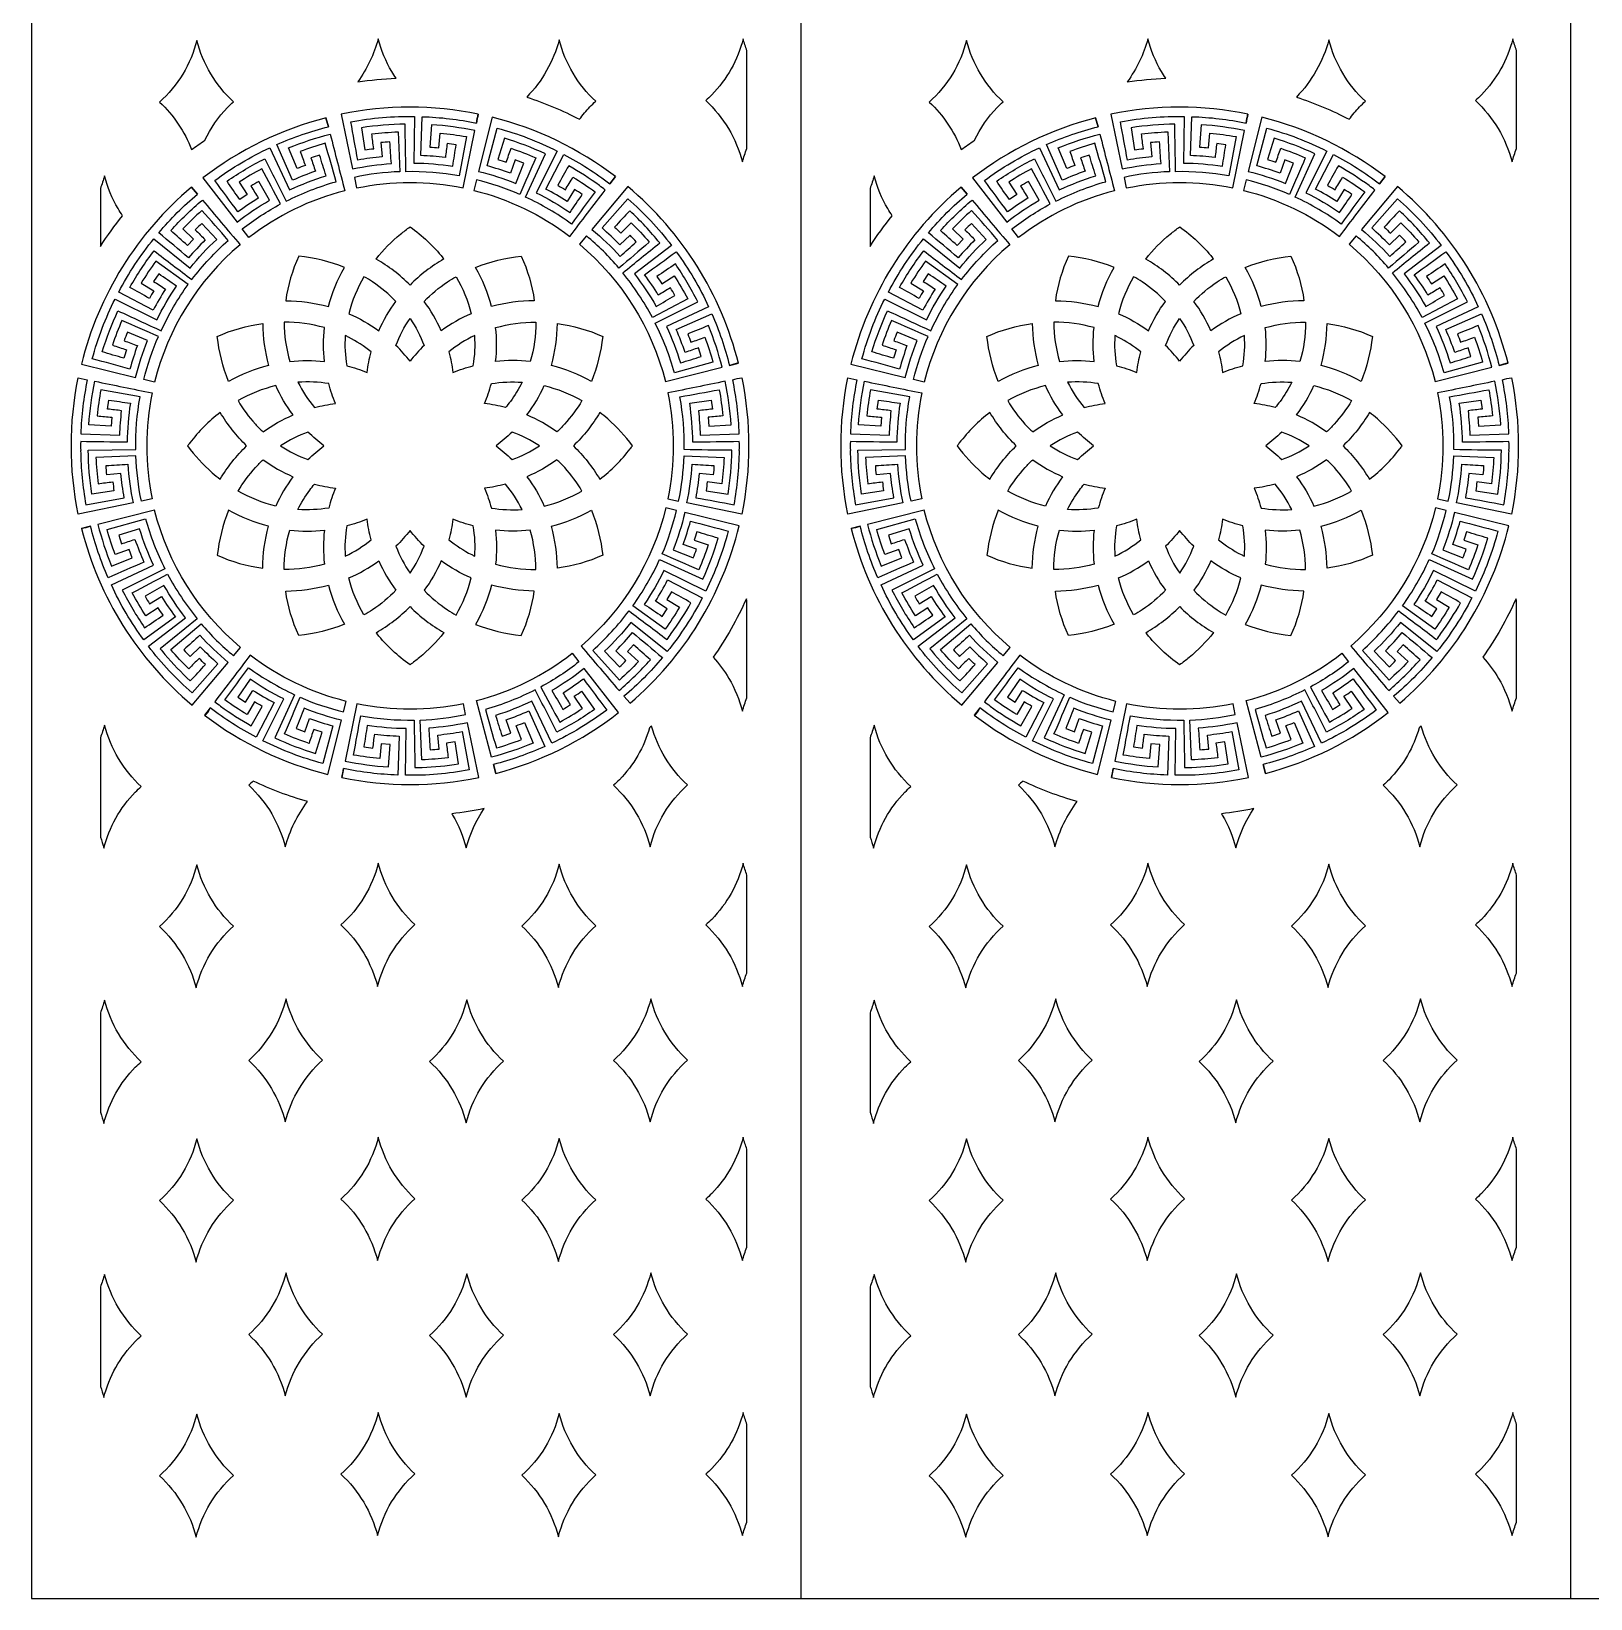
# Model space of a CAD drawing. Header units: millimetres. Extents: x -125 to 875, y -1000 to 1000.
# Drawn here: x -125 to 381, y -1000 to -491 of the extents above; entities that cross this region are included whole.
import ezdxf

# ---------------------------------------------------------------- set-up
doc = ezdxf.new("R2010")
doc.units = ezdxf.units.MM
doc.layers.add('Default', color=70, linetype='Continuous')

msp = doc.modelspace()

# ---------------------------------------------------------------- linework, layer by layer
at = {"layer": 'Default'}
for p, q in [((125, 1000), (125, -1000)), ((375, 1000), (375, -1000))]:
    msp.add_line(p, q, dxfattribs=at)
msp.add_lwpolyline([(625, 1000), (-125, 1000), (-125, -1000), (875, -1000), (875, 1000)], close=True, dxfattribs=at)
for points in [[(-7.9, -504.05, -0.068795), (-12.3, -493.4, -0.087992), (-19, -507.36, -0.026149), (-6.53, -506.23, -0.01553)], [(56.43, -515.51, -0.022749), (58.33, -513.7, -0.143923), (46.45, -493.75, -0.130196), (35.91, -512.3, -0.038932), (53.08, -519.55, -0.038434)], [(95.99, -511.64, -0.022749), (94.08, -513.45, -0.143923), (105.97, -533.4, -0.025469), (107.43, -529.06), (107.43, -497.28, -0.024189), (106.21, -493.4, -0.132751)], [(242.1, -504.05, -0.068795), (237.7, -493.4, -0.087992), (231, -507.36, -0.026149), (243.47, -506.23, -0.01553)], [(306.43, -515.51, -0.022749), (308.33, -513.7, -0.143923), (296.45, -493.75, -0.130196), (285.91, -512.3, -0.038932), (303.08, -519.55, -0.038434)], [(345.99, -511.64, -0.022749), (344.08, -513.45, -0.143923), (355.97, -533.4, -0.025469), (357.43, -529.06), (357.43, -497.28, -0.024189), (356.21, -493.4, -0.132751)], [(-61.25, -515.67, -0.022749), (-59.35, -513.86, -0.143923), (-71.24, -493.91, -0.149495), (-83.37, -513.96, -0.115223), (-72.93, -529.39, -0.010992), (-68.62, -526.36, -0.085414)], [(188.75, -515.67, -0.022749), (190.65, -513.86, -0.143923), (178.76, -493.91, -0.149495), (166.63, -513.96, -0.115223), (177.07, -529.39, -0.010992), (181.38, -526.36, -0.085414)], [(-29.29, -519.05), (-28.52, -521.95, -0.003305), (-29.26, -519.04, 0.102091), (-69.26, -538.57), (-58.16, -552.93, -0.036198), (-47.62, -545.85, -0.000776), (-51.13, -539.74, 0.015163), (-53.69, -541.25, -0.011746), (-51.29, -545.15, 0.017024), (-57.9, -549.62, 0.003261), (-65.4, -539.43, -0.051383), (-47.56, -528.8), (-41.11, -542.5, -0.036124), (-29.28, -537.88, -0.001753), (-31.38, -531.15, 0.009322), (-34.21, -532.07, -0.008204), (-32.72, -536.39, 0.017618), (-40.13, -539.33), (-45.26, -527.76, -0.043916), (-28.52, -521.96)], [(20.16, -517.85, 0.002483), (19.58, -520.78, -0.010213), (20.18, -517.85, 0.102239), (-24.33, -517.9), (-20.64, -535.67, -0.03619), (-8.06, -533.92, -0.002051), (-8.53, -526.89, 0.011958), (-11.5, -527.13), (-11.05, -531.68, 0.018493), (-18.95, -532.81, 0.001093), (-21.24, -520.36, -0.051861), (-0.54, -518.62), (-0.74, -533.76, -0.036169), (11.92, -534.77, -0.003758), (12.98, -527.81, 0.011645), (10.03, -527.4, -0.010409), (9.48, -531.94, 0.018672), (1.53, -531.33), (1.99, -518.69, -0.04389), (19.58, -520.8)], [(64.74, -538.13), (62.94, -540.53), (64.76, -538.15, 0.102231), (24.64, -518.87), (20.25, -536.48, -0.036065), (32.34, -540.36), (34.97, -533.83, 0.014071), (32.2, -532.75), (30.62, -537.05, 0.018387), (23.02, -534.64), (26.36, -522.43, -0.051758), (45.76, -529.84), (39.01, -543.4, -0.03604), (49.97, -549.8, -0.003427), (53.95, -543.99, 0.022046), (51.48, -542.34), (49.01, -546.19, 0.019775), (42.11, -542.19), (48.01, -531, -0.043836), (62.94, -540.54)], [(220.71, -519.05), (221.48, -521.95, -0.003305), (220.74, -519.04, 0.102091), (180.74, -538.57), (191.84, -552.93, -0.036198), (202.38, -545.85, -0.000776), (198.87, -539.74, 0.015163), (196.31, -541.25, -0.011746), (198.71, -545.15, 0.017024), (192.1, -549.62, 0.003261), (184.6, -539.43, -0.051383), (202.44, -528.8), (208.89, -542.5, -0.036124), (220.72, -537.88, -0.001753), (218.62, -531.15, 0.009322), (215.79, -532.07, -0.008204), (217.28, -536.39, 0.017618), (209.87, -539.33), (204.74, -527.76, -0.043916), (221.48, -521.96)], [(270.16, -517.85, 0.002483), (269.58, -520.78, -0.010213), (270.18, -517.85, 0.102239), (225.67, -517.9), (229.36, -535.67, -0.03619), (241.94, -533.92, -0.002051), (241.47, -526.89, 0.011958), (238.5, -527.13), (238.95, -531.68, 0.018493), (231.05, -532.81, 0.001093), (228.76, -520.36, -0.051861), (249.46, -518.62), (249.26, -533.76, -0.036169), (261.92, -534.77, -0.003758), (262.98, -527.81, 0.011645), (260.03, -527.4, -0.010409), (259.48, -531.94, 0.018672), (251.53, -531.33), (251.99, -518.69, -0.04389), (269.58, -520.8)], [(314.74, -538.13), (312.94, -540.53), (314.76, -538.15, 0.102231), (274.64, -518.87), (270.25, -536.48, -0.036065), (282.34, -540.36), (284.97, -533.83, 0.014071), (282.2, -532.75), (280.62, -537.05, 0.018387), (273.02, -534.64), (276.36, -522.43, -0.051758), (295.76, -529.84), (289.01, -543.4, -0.03604), (299.97, -549.8, -0.003427), (303.95, -543.99, 0.022046), (301.48, -542.34), (299.01, -546.19, 0.019775), (292.11, -542.19), (298.01, -531, -0.043836), (312.94, -540.54)], [(19.08, -523.22, 0.035163), (4.96, -521.32), (4.49, -528.56, -0.006684), (7.36, -528.8), (7.81, -524.02, -0.020364), (16.32, -525.18), (14, -537.94, 0.049962), (-3.33, -536.55, -0.001925), (-3.57, -521.1, 0.035145), (-17.77, -522.29), (-16.66, -529.47, -0.006451), (-13.8, -529.08, -0.001889), (-14.4, -524.31, -0.020351), (-5.84, -523.61), (-5.34, -536.56, 0.042761), (-20.07, -538.39), (-19.36, -541.85, -0.102263), (15.26, -541.83)], [(269.08, -523.22, 0.035163), (254.96, -521.32), (254.49, -528.56, -0.006684), (257.36, -528.8), (257.81, -524.02, -0.020364), (266.32, -525.18), (264, -537.94, 0.049962), (246.67, -536.55, -0.001925), (246.43, -521.1, 0.035145), (232.23, -522.29), (233.34, -529.47, -0.006451), (236.2, -529.08, -0.001889), (235.6, -524.31, -0.020351), (244.16, -523.61), (244.66, -536.56, 0.042761), (229.93, -538.39), (230.64, -541.85, -0.102263), (265.26, -541.83)], [(-49.2, -532.36, 0.000532), (-42.22, -546.13, -0.047242), (-26.03, -539.81, 0.002257), (-29.53, -527.33, 0.020087), (-37.69, -530, 0.008152), (-36, -534.5, 0.006288), (-38.69, -535.54), (-41.43, -528.82, -0.03517), (-27.91, -524.36, 0.000672), (-23.2, -542.74, 0.102537), (-54.3, -557.93), (-56.47, -555.13, -0.042422), (-44.02, -547.04, 0.004458), (-50.14, -535.61, 0.019255), (-57.53, -539.98), (-54.91, -544.01), (-57.3, -545.61, -0.005045), (-61.44, -539.64, -0.035038)], [(59.54, -541.09, 0.029395), (49.55, -534.66, 0.003693), (45.97, -540.98, -0.012668), (48.46, -542.44, -0.005351), (50.94, -538.33, -0.019949), (58.1, -543.07, -0.001601), (50.47, -553.55, 0.049386), (35.47, -544.79), (41.96, -530.76, 0.035128), (28.65, -525.67), (26.53, -532.62, -0.006371), (29.27, -533.51, -0.004443), (30.81, -528.95, -0.019969), (38.82, -532.03, -0.001974), (33.65, -543.92, 0.042683), (19.58, -539.17), (18.72, -542.62, -0.102545), (49.91, -557.62, -0.002788), (61.44, -542.51, 0.005787)], [(200.8, -532.36, 0.000532), (207.78, -546.13, -0.047242), (223.97, -539.81, 0.002257), (220.47, -527.33, 0.020087), (212.31, -530, 0.008152), (214, -534.5, 0.006288), (211.31, -535.54), (208.57, -528.82, -0.03517), (222.09, -524.36, 0.000672), (226.8, -542.74, 0.102537), (195.7, -557.93), (193.53, -555.13, -0.042422), (205.98, -547.04, 0.004458), (199.86, -535.61, 0.019255), (192.47, -539.98), (195.09, -544.01), (192.7, -545.61, -0.005045), (188.56, -539.64, -0.035038)], [(309.54, -541.09, 0.029395), (299.55, -534.66, 0.003693), (295.97, -540.98, -0.012668), (298.46, -542.44, -0.005351), (300.94, -538.33, -0.019949), (308.1, -543.07, -0.001601), (300.47, -553.55, 0.049386), (285.47, -544.79), (291.96, -530.76, 0.035128), (278.65, -525.67), (276.53, -532.62, -0.006371), (279.27, -533.51, -0.004443), (280.81, -528.95, -0.019969), (288.82, -532.03, -0.001974), (283.65, -543.92, 0.042683), (269.58, -539.17), (268.72, -542.62, -0.102545), (299.91, -557.62, -0.002788), (311.44, -542.51, 0.005787)], [(-96.81, -548.56, -0.068795), (-101.21, -537.92, -0.024064), (-102.57, -542.01), (-102.57, -560.81, -0.025664), (-95.37, -550.85, -0.016287)], [(153.19, -548.56, -0.068795), (148.79, -537.92, -0.024064), (147.43, -542.01), (147.43, -560.81, -0.025664), (154.63, -550.85, -0.016287)], [(-72.99, -541.58), (-71.05, -543.87), (-73.01, -541.59, 0.157775), (-108.76, -599.04), (-91.14, -603.42, -0.036055), (-87.26, -591.33), (-93.8, -588.71, 0.00604), (-94.87, -591.48, -0.003062), (-90.57, -593.05, 0.018513), (-92.98, -600.66, 0.000501), (-105.19, -597.32, -0.051401), (-97.79, -577.92), (-84.23, -584.67, -0.036456), (-77.83, -573.7, -0.005333), (-83.64, -569.73), (-85.29, -572.2, -0.003068), (-81.43, -574.67, 0.016967), (-85.43, -581.57), (-96.63, -575.67, -0.051318), (-85.2, -558.33), (-73.42, -567.85, -0.035991), (-64.8, -558.53), (-69.62, -553.39, 0.023026), (-71.76, -555.45, -0.009251), (-68.53, -558.69, 0.017643), (-73.93, -564.57, 0.001344), (-83.59, -556.39, -0.043323), (-71.05, -543.88)], [(104.68, -598.73, 0.013634), (101.77, -599.49, -0.005783), (104.69, -598.76, 0.157118), (68.77, -541.39), (57.09, -555.29, -0.035818), (66.25, -564.08, -0.001942), (71.48, -559.36, 0.02544), (69.46, -557.18), (66.16, -560.35, 0.020005), (60.39, -554.84), (68.75, -545.34, -0.051853), (82.93, -560.52), (70.91, -569.73, -0.035833), (77.94, -580.3, -0.002608), (84.07, -576.82, 0.019991), (82.57, -574.25, -0.003566), (78.66, -576.63, 0.019381), (74.22, -570.01, 0.001609), (84.44, -562.54, -0.051939), (95, -580.43), (81.27, -586.82, -0.035928), (85.85, -598.66, -0.002101), (92.59, -596.59), (91.68, -593.76, -0.001979), (87.35, -595.24, 0.019689), (84.44, -587.81), (96.03, -582.73, -0.043825), (101.77, -599.49)], [(177.01, -541.58), (178.95, -543.87), (176.99, -541.59, 0.157775), (141.24, -599.04), (158.86, -603.42, -0.036055), (162.74, -591.33), (156.2, -588.71, 0.00604), (155.13, -591.48, -0.003062), (159.43, -593.05, 0.018513), (157.02, -600.66, 0.000501), (144.81, -597.32, -0.051401), (152.21, -577.92), (165.77, -584.67, -0.036456), (172.17, -573.7, -0.005333), (166.36, -569.73), (164.71, -572.2, -0.003068), (168.57, -574.67, 0.016967), (164.57, -581.57), (153.37, -575.67, -0.051318), (164.8, -558.33), (176.58, -567.85, -0.035991), (185.2, -558.53), (180.38, -553.39, 0.023026), (178.24, -555.45, -0.009251), (181.47, -558.69, 0.017643), (176.07, -564.57, 0.001344), (166.41, -556.39, -0.043323), (178.95, -543.88)], [(354.68, -598.73, 0.013634), (351.77, -599.49, -0.005783), (354.69, -598.76, 0.157118), (318.77, -541.39), (307.09, -555.29, -0.035818), (316.25, -564.08, -0.001942), (321.48, -559.36, 0.02544), (319.46, -557.18), (316.16, -560.35, 0.020005), (310.39, -554.84), (318.75, -545.34, -0.051853), (332.93, -560.52), (320.91, -569.73, -0.035833), (327.94, -580.3, -0.002608), (334.07, -576.82, 0.019991), (332.57, -574.25, -0.003566), (328.66, -576.63, 0.019381), (324.22, -570.01, 0.001609), (334.44, -562.54, -0.051939), (345, -580.43), (331.27, -586.82, -0.035928), (335.85, -598.66, -0.002101), (342.59, -596.59), (341.68, -593.76, -0.001979), (337.35, -595.24, 0.019689), (334.44, -587.81), (346.03, -582.73, -0.043825), (351.77, -599.49)], [(-84.98, -604.95), (-88.44, -604.09, -0.042239), (-83.7, -590.03, 0.000765), (-95.59, -584.86, 0.018721), (-98.67, -592.87, 0.000845), (-94.12, -594.4, 0.006956), (-95, -597.15, -0.003008), (-101.95, -595.03, -0.035121), (-96.87, -581.72, 0.001228), (-82.84, -588.21, -0.049299), (-74.07, -573.2), (-84.56, -565.58, 0.019243), (-89.3, -572.74), (-85.19, -575.22, 0.00959), (-86.64, -577.71, -0.002117), (-92.97, -574.13, -0.03512), (-85.13, -562.24, 0.002143), (-72.85, -571.6, -0.047305), (-61.03, -558.86, 0.002538), (-69.62, -549.15, 0.019515), (-75.79, -555.11), (-72.32, -558.42), (-74.28, -560.53, -0.004304), (-79.68, -555.68, -0.03518), (-69.45, -545.77, 0.000438), (-57.19, -560.27, 0.158062)], [(79.11, -559.67, 0.035144), (69.39, -549.26, 0.006765), (64.43, -554.57, -0.017054), (66.5, -556.57), (69.88, -553.16, -0.020454), (75.73, -559.44, -0.001595), (65.86, -567.85, 0.042384), (55.31, -557.41), (53.03, -560.11, -0.157985), (80.96, -604.73), (99.37, -600.09, 0.035108), (94.96, -586.55, 0.001303), (88.22, -589.27, -0.004637), (89.25, -591.96, -0.002182), (93.76, -590.29, -0.020459), (96.4, -598.46), (83.91, -601.91, 0.049686), (77.63, -585.7), (91.45, -578.78, 0.03538), (84.21, -566.51, 0.002624), (78.22, -570.62, -0.006949), (79.81, -573.02, 0.003283), (83.85, -570.42, -0.019224), (88.2, -577.82), (76.74, -583.89, 0.04638), (67.13, -569.41, -0.001258)], [(165.02, -604.95), (161.56, -604.09, -0.042239), (166.3, -590.03, 0.000765), (154.41, -584.86, 0.018721), (151.33, -592.87, 0.000845), (155.88, -594.4, 0.006956), (155, -597.15, -0.003008), (148.05, -595.03, -0.035121), (153.13, -581.72, 0.001228), (167.16, -588.21, -0.049299), (175.93, -573.2), (165.44, -565.58, 0.019243), (160.7, -572.74), (164.81, -575.22, 0.00959), (163.36, -577.71, -0.002117), (157.03, -574.13, -0.03512), (164.87, -562.24, 0.002143), (177.15, -571.6, -0.047305), (188.97, -558.86, 0.002538), (180.38, -549.15, 0.019515), (174.21, -555.11), (177.68, -558.42), (175.72, -560.53, -0.004304), (170.32, -555.68, -0.03518), (180.55, -545.77, 0.000438), (192.81, -560.27, 0.158062)], [(329.11, -559.67, 0.035144), (319.39, -549.26, 0.006765), (314.43, -554.57, -0.017054), (316.5, -556.57), (319.88, -553.16, -0.020454), (325.73, -559.44, -0.001595), (315.86, -567.85, 0.042384), (305.31, -557.41), (303.03, -560.11, -0.157985), (330.96, -604.73), (349.37, -600.09, 0.035108), (344.96, -586.55, 0.001303), (338.22, -589.27, -0.004637), (339.25, -591.96, -0.002182), (343.76, -590.29, -0.020459), (346.4, -598.46), (333.91, -601.91, 0.049686), (327.63, -585.7), (341.45, -578.78, 0.03538), (334.21, -566.51, 0.002624), (328.22, -570.62, -0.006949), (329.81, -573.02, 0.003283), (333.85, -570.42, -0.019224), (338.2, -577.82), (326.74, -583.89, 0.04638), (317.13, -569.41, -0.001258)], [(-2, -573.38, 0.064755), (-13.02, -564.92, -0.052967), (-5.07, -556.84), (-5.07, -556.84, -0.017906), (-1.99, -554.49, -0.069096), (8.68, -564.5), (8.68, -564.5, -0.002502), (9.02, -564.91, 0.066253)], [(248, -573.38, 0.064755), (236.98, -564.92, -0.052967), (244.93, -556.84), (244.93, -556.84, -0.017906), (248.01, -554.49, -0.069096), (258.68, -564.5), (258.68, -564.5, -0.002502), (259.02, -564.91, 0.066253)], [(-28.51, -580.37, -0.065964), (-23.27, -567.63, 0.069726), (-38.14, -564.02, 0.071684), (-42.38, -578.45, -0.06573)], [(24.51, -580.37, 0.065367), (19.27, -567.63, -0.069615), (34.14, -564.02, -0.071702), (38.38, -578.45, 0.064793)], [(221.49, -580.37, -0.065964), (226.73, -567.63, 0.069726), (211.86, -564.02, 0.071684), (207.62, -578.45, -0.06573)], [(274.51, -580.37, 0.065367), (269.27, -567.63, -0.069615), (284.14, -564.02, -0.071702), (288.38, -578.45, 0.064793)], [(-12.17, -588.21, -0.057364), (-6.57, -578.67, 0.053248), (-14.14, -572.38), (-14.14, -572.38, 0.017624), (-16.96, -570.66, 0.072773), (-21.88, -582.68, -0.056891)], [(8.17, -588.21, 0.057376), (2.57, -578.67, -0.053148), (10.17, -572.37), (10.17, -572.37, -0.017422), (12.96, -570.66, -0.072779), (17.88, -582.68, 0.056164)], [(237.83, -588.21, -0.057364), (243.43, -578.67, 0.053248), (235.86, -572.38), (235.86, -572.38, 0.017624), (233.04, -570.66, 0.072773), (228.12, -582.68, -0.056891)], [(258.17, -588.21, 0.057376), (252.57, -578.67, -0.053148), (260.17, -572.37), (260.17, -572.37, -0.017422), (262.96, -570.66, -0.072779), (267.88, -582.68, 0.056164)], [(-2, -598.11, 0.033355), (-6.56, -592.97, -0.061087), (-2, -584.25, -0.060819), (2.56, -592.97, 0.033246)], [(248, -598.11, 0.033355), (243.44, -592.97, -0.061087), (248, -584.25, -0.060819), (252.56, -592.97, 0.033246)], [(-60.92, -604.65, -0.071287), (-64.59, -590.05, -0.070635), (-49.86, -585.86, 0.066795), (-47.93, -599.47, 0.064365)], [(-29.79, -598.21, -0.057925), (-29.8, -587.21, 0.069454), (-42.89, -585.38, 0.072648), (-41.03, -598.21, -0.056237)], [(-15.96, -601.78, -0.03413), (-14.6, -595.1, 0.052649), (-22.03, -590.27), (-22.03, -590.27, 0.006507), (-23.02, -589.78, 0.06071), (-22.54, -599.57, -0.032578)], [(11.96, -601.78, -0.033654), (18.55, -599.56, 0.060253), (19.02, -589.78, 0.058569), (10.6, -595.1, -0.033133)], [(25.8, -598.21, 0.058301), (25.8, -587.21, -0.069457), (38.89, -585.38, -0.072926), (37.04, -598.21, 0.056759)], [(56.92, -604.65, 0.064207), (43.93, -599.47, 0.066846), (45.86, -585.86, -0.070735), (60.59, -590.05, -0.071233)], [(189.08, -604.65, -0.071287), (185.41, -590.05, -0.070635), (200.14, -585.86, 0.066795), (202.07, -599.47, 0.064365)], [(220.21, -598.21, -0.057925), (220.2, -587.21, 0.069454), (207.11, -585.38, 0.072648), (208.97, -598.21, -0.056237)], [(234.04, -601.78, -0.03413), (235.4, -595.1, 0.052649), (227.97, -590.27), (227.97, -590.27, 0.006507), (226.98, -589.78, 0.06071), (227.46, -599.57, -0.032578)], [(261.96, -601.78, -0.033654), (268.55, -599.56, 0.060253), (269.02, -589.78, 0.058569), (260.6, -595.1, -0.033133)], [(275.8, -598.21, 0.058301), (275.8, -587.21, -0.069457), (288.89, -585.38, -0.072926), (287.04, -598.21, 0.056759)], [(306.92, -604.65, 0.064207), (293.93, -599.47, 0.066846), (295.86, -585.86, -0.070735), (310.59, -590.05, -0.071233)], [(-91.97, -644.09), (-109.76, -647.75, -0.101132), (-109.77, -603.5), (-106.82, -604.11, 0.043842), (-108.93, -621.7), (-96.28, -622.15, -0.016296), (-95.67, -614.2, 0.002818), (-100.21, -613.65), (-99.81, -610.71, 0.00192), (-92.84, -611.76, 0.036544), (-93.85, -624.42, -0.002036), (-108.97, -624.23, 0.019935), (-108.96, -627.09), (-108.99, -627.09, 0.044059), (-107.27, -644.72), (-94.82, -642.45, -0.017517), (-95.94, -634.55), (-100.49, -634.99, -0.020217), (-100.73, -632.03, 0.001767), (-93.69, -631.56, 0.03645), (-91.96, -644.14)], [(-106.48, -627.05), (-91.06, -626.83, -0.049316), (-89.68, -609.68), (-102.43, -607.37, 0.0216), (-103.6, -615.87, 0.002653), (-98.81, -616.32), (-99.05, -619.2), (-106.3, -618.72, -0.03503), (-104.4, -604.61, 0.001009), (-85.76, -608.42, 0.101493), (-85.73, -642.81), (-89.25, -643.53, -0.042504), (-91.05, -628.85), (-104.01, -629.33, 0.020063), (-103.32, -637.88, -0.001641), (-98.55, -637.3, 0.00614), (-98.16, -640.16), (-105.34, -641.25, -0.035251), (-106.52, -627.05)], [(-26.2, -611.83, -0.033447), (-28.42, -605.4, 0.058247), (-38.39, -604.93, 0.059387), (-33.02, -613.16, -0.031976)], [(22.2, -611.83, 0.033446), (24.42, -605.4, -0.058291), (34.4, -604.93, -0.044625), (30.6, -611.16), (30.6, -611.16, -0.015431), (29.02, -613.16, 0.032044)], [(102.48, -627.05, -0.000747), (87.06, -626.83, 0.049673), (85.68, -609.68, -0.00097), (98.44, -607.37, -0.021852), (99.6, -615.87, -0.001945), (94.81, -616.32), (95.05, -619.2), (102.3, -618.72, 0.035224), (100.4, -604.61, -0.00121), (81.76, -608.42, -0.101493), (81.73, -642.81), (85.25, -643.53, 0.042778), (87.05, -628.85), (100.01, -629.33, -0.01792), (99.32, -637.88), (94.55, -637.3, -0.005773), (94.17, -640.16), (101.35, -641.25, 0.035156), (102.52, -627.05)], [(87.96, -644.14, 0.035617), (89.7, -631.56, 0.001786), (96.73, -632.03, -0.019449), (96.49, -634.99), (91.94, -634.55, -0.017133), (90.82, -642.45, -0.003445), (103.27, -644.72, 0.044136), (104.99, -627.09), (104.97, -627.09, 0.018132), (104.97, -624.23, -0.001793), (89.85, -624.42, 0.035646), (88.84, -611.76), (95.81, -610.71), (96.22, -613.65, 0.002945), (91.67, -614.2, -0.017171), (92.28, -622.15), (104.93, -621.7, 0.044097), (102.82, -604.11, -0.044343), (105.77, -603.5, -0.101129), (105.76, -647.75), (87.97, -644.09)], [(158.03, -644.09), (140.24, -647.75, -0.101132), (140.23, -603.5), (143.18, -604.11, 0.043842), (141.07, -621.7), (153.72, -622.15, -0.016296), (154.33, -614.2, 0.002818), (149.79, -613.65), (150.19, -610.71, 0.00192), (157.16, -611.76, 0.036544), (156.15, -624.42, -0.002036), (141.03, -624.23, 0.019935), (141.04, -627.09), (141.01, -627.09, 0.044059), (142.73, -644.72), (155.18, -642.45, -0.017517), (154.06, -634.55), (149.51, -634.99, -0.020217), (149.27, -632.03, 0.001767), (156.31, -631.56, 0.03645), (158.04, -644.14)], [(143.52, -627.05), (158.94, -626.83, -0.049316), (160.32, -609.68), (147.57, -607.37, 0.0216), (146.4, -615.87, 0.002653), (151.19, -616.32), (150.95, -619.2), (143.7, -618.72, -0.03503), (145.6, -604.61, 0.001009), (164.24, -608.42, 0.101493), (164.27, -642.81), (160.75, -643.53, -0.042504), (158.95, -628.85), (145.99, -629.33, 0.020063), (146.68, -637.88, -0.001641), (151.45, -637.3, 0.00614), (151.84, -640.16), (144.66, -641.25, -0.035251), (143.48, -627.05)], [(223.8, -611.83, -0.033447), (221.58, -605.4, 0.058247), (211.61, -604.93, 0.059387), (216.98, -613.16, -0.031976)], [(272.2, -611.83, 0.033446), (274.42, -605.4, -0.058291), (284.4, -604.93, -0.044625), (280.6, -611.16), (280.6, -611.16, -0.015431), (279.02, -613.16, 0.032044)], [(352.48, -627.05, -0.000747), (337.06, -626.83, 0.049673), (335.68, -609.68, -0.00097), (348.44, -607.37, -0.021852), (349.6, -615.87, -0.001945), (344.81, -616.32), (345.05, -619.2), (352.3, -618.72, 0.035224), (350.4, -604.61, -0.00121), (331.76, -608.42, -0.101493), (331.73, -642.81), (335.25, -643.53, 0.042778), (337.05, -628.85), (350.01, -629.33, -0.01792), (349.32, -637.88), (344.55, -637.3, -0.005773), (344.17, -640.16), (351.35, -641.25, 0.035156), (352.52, -627.05)], [(337.96, -644.14, 0.035617), (339.7, -631.56, 0.001786), (346.73, -632.03, -0.019449), (346.49, -634.99), (341.94, -634.55, -0.017133), (340.82, -642.45, -0.003445), (353.27, -644.72, 0.044136), (354.99, -627.09), (354.97, -627.09, 0.018132), (354.97, -624.23, -0.001793), (339.85, -624.42, 0.035646), (338.84, -611.76), (345.81, -610.71), (346.22, -613.65, 0.002945), (341.67, -614.2, -0.017171), (342.28, -622.15), (354.93, -621.7, 0.044097), (352.82, -604.11, -0.044343), (355.77, -603.5, -0.101129), (355.76, -647.75), (337.97, -644.09)], [(-40, -615.56, -0.056902), (-45.58, -606.04, 0.070898), (-57.84, -610.89, 0.053023), (-52.24, -618.52), (-52.24, -618.52, 0.019966), (-49.71, -621.08, -0.056104)], [(36, -615.56, 0.057235), (41.58, -606.04, -0.070759), (53.84, -610.89, -0.052706), (48.18, -618.57), (48.18, -618.57, -0.019299), (45.7, -621.08, 0.055754)], [(210, -615.56, -0.056902), (204.42, -606.04, 0.070898), (192.16, -610.89, 0.053023), (197.76, -618.52), (197.76, -618.52, 0.019966), (200.29, -621.08, -0.056104)], [(286, -615.56, 0.057235), (291.58, -606.04, -0.070759), (303.84, -610.89, -0.052706), (298.18, -618.57), (298.18, -618.57, -0.019299), (295.7, -621.08, 0.055754)], [(-55.07, -625.59, -0.065199), (-63.65, -614.74, 0.065237), (-73.57, -624.67), (-73.57, -624.67, 0.005338), (-74.26, -625.59, 0.055677), (-66.27, -634.31), (-66.27, -634.31, 0.015732), (-63.66, -636.45, -0.065921)], [(51.07, -625.6, -0.064961), (59.65, -636.45, 0.065319), (69.55, -626.53), (69.55, -626.53, 0.005487), (70.26, -625.59, 0.055609), (62.26, -616.87), (62.26, -616.87, 0.015573), (59.66, -614.74, -0.06614)], [(194.93, -625.59, -0.065199), (186.35, -614.74, 0.065237), (176.43, -624.67), (176.43, -624.67, 0.005338), (175.74, -625.59, 0.055677), (183.73, -634.31), (183.73, -634.31, 0.015732), (186.34, -636.45, -0.065921)], [(301.07, -625.6, -0.064961), (309.65, -636.45, 0.065319), (319.55, -626.53), (319.55, -626.53, 0.005487), (320.26, -625.59, 0.055609), (312.26, -616.87), (312.26, -616.87, 0.015573), (309.66, -614.74, -0.06614)], [(-29.96, -625.59, -0.033946), (-35.16, -621.1, 0.059149), (-44.02, -625.59, 0.059076), (-35.16, -630.08, -0.032998)], [(25.96, -625.59, -0.033104), (31.16, -630.08, 0.059534), (40.02, -625.6, 0.05833), (31.16, -621.11, -0.033834)], [(220.04, -625.59, -0.033946), (214.84, -621.1, 0.059149), (205.98, -625.59, 0.059076), (214.84, -630.08, -0.032998)], [(275.96, -625.59, -0.033104), (281.16, -630.08, 0.059534), (290.02, -625.6, 0.05833), (281.16, -621.11, -0.033834)], [(-40.01, -635.63, 0.057442), (-45.58, -645.16, -0.07087), (-57.84, -640.3, -0.052613), (-52.17, -632.61), (-52.17, -632.61, -0.019113), (-49.7, -630.1, 0.05606)], [(36, -635.63, -0.056942), (41.58, -645.16, 0.070548), (53.84, -640.3, 0.053029), (48.25, -632.67), (48.25, -632.67, 0.020013), (45.71, -630.1, -0.056427)], [(209.99, -635.63, 0.057442), (204.42, -645.16, -0.07087), (192.16, -640.3, -0.052613), (197.83, -632.61), (197.83, -632.61, -0.019113), (200.3, -630.1, 0.05606)], [(286, -635.63, -0.056942), (291.58, -645.16, 0.070548), (303.84, -640.3, 0.053029), (298.25, -632.67), (298.25, -632.67, 0.020013), (295.71, -630.1, -0.056427)], [(-26.2, -639.35, 0.033147), (-28.42, -645.79, -0.058261), (-38.39, -646.27, -0.04448), (-34.58, -640), (-34.58, -640, -0.01508), (-33.02, -638.03, 0.032621)], [(22.2, -639.36, -0.03314), (24.42, -645.79, 0.058266), (34.39, -646.27, 0.05912), (29.02, -638.03, -0.032915)], [(223.8, -639.35, 0.033147), (221.58, -645.79, -0.058261), (211.61, -646.27, -0.04448), (215.42, -640), (215.42, -640, -0.01508), (216.98, -638.03, 0.032621)], [(272.2, -639.36, -0.03314), (274.42, -645.79, 0.058266), (284.39, -646.27, 0.05912), (279.02, -638.03, -0.032915)], [(82.88, -686.58, 0.029468), (89.25, -676.55, 0.004588), (82.91, -673.02), (81.46, -675.51), (85.59, -677.97, -0.020644), (80.89, -685.16), (70.36, -677.59, 0.049724), (79.04, -662.54), (93.11, -668.94, 0.03499), (98.12, -655.61, 0.005044), (91.16, -653.53, -0.016325), (90.29, -656.28), (94.85, -657.79, -0.023228), (91.81, -665.82, -0.003195), (79.9, -660.71, 0.042952), (84.56, -646.62), (81.09, -645.78, -0.157286), (53.55, -690.62, -0.000538), (65.89, -705.05, 0.035212), (76.07, -695.08, 0.002981), (70.64, -690.26), (68.69, -692.38), (72.18, -695.67, -0.019819), (66.04, -701.67), (57.39, -692.01, 0.04752), (69.14, -679.2, -0.001537), (81.48, -688.49, 0.00584)], [(332.88, -686.58, 0.029468), (339.25, -676.55, 0.004588), (332.91, -673.02), (331.46, -675.51), (335.59, -677.97, -0.020644), (330.89, -685.16), (320.36, -677.59, 0.049724), (329.04, -662.54), (343.11, -668.94, 0.03499), (348.12, -655.61, 0.005044), (341.16, -653.53, -0.016325), (340.29, -656.28), (344.85, -657.79, -0.023228), (341.81, -665.82, -0.003195), (329.9, -660.71, 0.042952), (334.56, -646.62), (331.09, -645.78, -0.157286), (303.55, -690.62, -0.000538), (315.89, -705.05, 0.035212), (326.07, -695.08, 0.002981), (320.64, -690.26), (318.69, -692.38), (322.18, -695.67, -0.019819), (316.04, -701.67), (307.39, -692.01, 0.04752), (319.14, -679.2, -0.001537), (331.48, -688.49, 0.00584)], [(-81.6, -693.34, 0.029896), (-73.39, -701.93, 0.007958), (-68.43, -696.62, -0.019238), (-70.5, -694.62, -0.003747), (-73.88, -698.03, -0.020844), (-79.73, -691.75), (-69.86, -683.35, 0.042873), (-59.31, -693.78), (-57.04, -691.08, -0.157985), (-84.96, -646.46), (-103.37, -651.1, 0.035065), (-98.96, -664.64), (-92.22, -661.92), (-93.25, -659.24), (-97.76, -660.9, -0.020151), (-100.4, -652.73), (-87.91, -649.29, 0.04965), (-81.63, -665.49, -0.001889), (-95.45, -672.42, 0.03515), (-88.21, -684.69, 0.005085), (-82.22, -680.58, -0.020715), (-83.82, -678.17), (-87.85, -680.78, -0.018754), (-92.2, -673.37, -0.003368), (-80.75, -667.3, 0.046348), (-71.13, -681.78), (-83.11, -691.52, 0.005752)], [(-60.92, -646.54, 0.071286), (-64.59, -661.15, 0.070621), (-49.86, -665.33, -0.066831), (-47.93, -651.72, -0.064367)], [(-15.96, -649.42, -0.033982), (-22.54, -651.62, 0.060637), (-23.02, -661.41, 0.058573), (-14.6, -656.09, -0.033193)], [(11.96, -649.41, -0.034137), (10.6, -656.09, 0.052646), (18.03, -660.92), (18.03, -660.92, 0.006498), (19.02, -661.41, 0.060186), (18.55, -651.62, -0.033181)], [(56.92, -646.54, -0.071723), (60.59, -661.15, -0.070612), (45.86, -665.33, 0.066834), (43.93, -651.72, 0.064374)], [(69.47, -709.2, 0.157796), (104.9, -651.56), (87.26, -647.28, -0.036449), (83.44, -659.39, -0.00524), (90, -661.98, 0.020249), (91.06, -659.2), (86.75, -657.65, 0.018102), (89.12, -650.03, 0.00115), (101.35, -653.3, -0.051203), (94.05, -672.74), (80.45, -666.07, -0.035577), (74.11, -677.07, -0.007287), (79.95, -681.01), (81.58, -678.53), (77.71, -676.08, 0.018309), (81.67, -669.16), (92.91, -674.99, -0.051274), (81.57, -692.4), (69.74, -682.94, -0.036468), (61.17, -692.31), (66.02, -697.42, 0.028068), (68.15, -695.35), (64.9, -692.13, 0.017833), (70.26, -686.22, -0.002609), (79.97, -694.35, -0.04362), (67.5, -706.94)], [(168.4, -693.34, 0.029896), (176.61, -701.93, 0.007958), (181.57, -696.62, -0.019238), (179.5, -694.62, -0.003747), (176.12, -698.03, -0.020844), (170.27, -691.75), (180.14, -683.35, 0.042873), (190.69, -693.78), (192.96, -691.08, -0.157985), (165.04, -646.46), (146.63, -651.1, 0.035065), (151.04, -664.64), (157.78, -661.92), (156.75, -659.24), (152.24, -660.9, -0.020151), (149.6, -652.73), (162.09, -649.29, 0.04965), (168.37, -665.49, -0.001889), (154.55, -672.42, 0.03515), (161.79, -684.69, 0.005085), (167.78, -680.58, -0.020715), (166.18, -678.17), (162.15, -680.78, -0.018754), (157.8, -673.37, -0.003368), (169.25, -667.3, 0.046348), (178.87, -681.78), (166.89, -691.52, 0.005752)], [(189.08, -646.54, 0.071286), (185.41, -661.15, 0.070621), (200.14, -665.33, -0.066831), (202.07, -651.72, -0.064367)], [(234.04, -649.42, -0.033982), (227.46, -651.62, 0.060637), (226.98, -661.41, 0.058573), (235.4, -656.09, -0.033193)], [(261.96, -649.41, -0.034137), (260.6, -656.09, 0.052646), (268.03, -660.92), (268.03, -660.92, 0.006498), (269.02, -661.41, 0.060186), (268.55, -651.62, -0.033181)], [(306.92, -646.54, -0.071723), (310.59, -661.15, -0.070612), (295.86, -665.33, 0.066834), (293.93, -651.72, 0.064374)], [(319.47, -709.2, 0.157796), (354.9, -651.56), (337.26, -647.28, -0.036449), (333.44, -659.39, -0.00524), (340, -661.98, 0.020249), (341.06, -659.2), (336.75, -657.65, 0.018102), (339.12, -650.03, 0.00115), (351.35, -653.3, -0.051203), (344.05, -672.74), (330.45, -666.07, -0.035577), (324.11, -677.07, -0.007287), (329.95, -681.01), (331.58, -678.53), (327.71, -676.08, 0.018309), (331.67, -669.16), (342.91, -674.99, -0.051274), (331.57, -692.4), (319.74, -682.94, -0.036468), (311.17, -692.31), (316.02, -697.42, 0.028068), (318.15, -695.35), (314.9, -692.13, 0.017833), (320.26, -686.22, -0.002609), (329.97, -694.35, -0.04362), (317.5, -706.94)], [(-108.68, -652.46, -0.011023), (-105.77, -651.71), (-108.69, -652.44, 0.157118), (-72.77, -709.8), (-61.09, -695.91, -0.03608), (-70.25, -687.11, -0.002056), (-75.48, -691.83, 0.024997), (-73.46, -694.01), (-70.16, -690.85, 0.02015), (-64.39, -696.35), (-72.75, -705.85, -0.05149), (-86.93, -690.68), (-74.91, -681.46, -0.036037), (-81.94, -670.9, -0.007566), (-88.07, -674.37, 0.010438), (-86.57, -676.94), (-82.67, -674.56, 0.017439), (-78.22, -681.18), (-88.44, -688.65, -0.052238), (-99, -670.77), (-85.27, -664.37, -0.036179), (-89.85, -652.53), (-96.59, -654.6), (-95.68, -657.43, -0.005387), (-91.35, -655.96, 0.018551), (-88.44, -663.38, 0.003772), (-100.03, -668.46, -0.043788), (-105.77, -651.7)], [(-29.8, -652.98, 0.058315), (-29.8, -663.98, -0.069438), (-42.89, -665.81, -0.07314), (-41.04, -652.98, 0.056237)], [(-2, -653.09, -0.033346), (-6.56, -658.23, 0.060292), (-1.99, -666.94, 0.060647), (2.56, -658.23, -0.033146)], [(25.79, -652.98, -0.057923), (25.8, -663.98, 0.069462), (38.89, -665.81, 0.072747), (37.03, -652.98, -0.05624)], [(141.32, -652.46, -0.011023), (144.23, -651.71), (141.31, -652.44, 0.157118), (177.23, -709.8), (188.91, -695.91, -0.03608), (179.75, -687.11, -0.002056), (174.52, -691.83, 0.024997), (176.54, -694.01), (179.84, -690.85, 0.02015), (185.61, -696.35), (177.25, -705.85, -0.05149), (163.07, -690.68), (175.09, -681.46, -0.036037), (168.06, -670.9, -0.007566), (161.93, -674.37, 0.010438), (163.43, -676.94), (167.33, -674.56, 0.017439), (171.78, -681.18), (161.56, -688.65, -0.052238), (151, -670.77), (164.73, -664.37, -0.036179), (160.15, -652.53), (153.41, -654.6), (154.32, -657.43, -0.005387), (158.65, -655.96, 0.018551), (161.56, -663.38, 0.003772), (149.97, -668.46, -0.043788), (144.23, -651.7)], [(220.2, -652.98, 0.058315), (220.2, -663.98, -0.069438), (207.11, -665.81, -0.07314), (208.96, -652.98, 0.056237)], [(248, -653.09, -0.033346), (243.44, -658.23, 0.060292), (248.01, -666.94, 0.060647), (252.56, -658.23, -0.033146)], [(275.79, -652.98, -0.057923), (275.8, -663.98, 0.069462), (288.89, -665.81, 0.072747), (287.03, -652.98, -0.05624)], [(-12.17, -662.98, 0.057187), (-6.57, -672.52, -0.053152), (-14.17, -678.82), (-14.17, -678.82, -0.017425), (-16.96, -680.53, -0.072899), (-21.88, -668.51, 0.056235)], [(8.17, -662.98, -0.057181), (2.57, -672.52, 0.053252), (10.14, -678.81), (10.14, -678.81, 0.017634), (12.96, -680.54, 0.073265), (17.88, -668.51, -0.056709)], [(237.83, -662.98, 0.057187), (243.43, -672.52, -0.053152), (235.83, -678.82), (235.83, -678.82, -0.017425), (233.04, -680.53, -0.072899), (228.12, -668.51, 0.056235)], [(258.17, -662.98, -0.057181), (252.57, -672.52, 0.053252), (260.14, -678.81), (260.14, -678.81, 0.017634), (262.96, -680.54, 0.073265), (267.88, -668.51, -0.056709)], [(-38.14, -687.17, -0.071715), (-42.38, -672.74, 0.064657), (-28.51, -670.82, 0.065555), (-23.27, -683.56, -0.068961)], [(34.13, -687.17, 0.071703), (38.38, -672.74, -0.065782), (24.51, -670.83, -0.065645), (19.27, -683.57, 0.069711)], [(211.86, -687.17, -0.071715), (207.62, -672.74, 0.064657), (221.49, -670.82, 0.065555), (226.73, -683.56, -0.068961)], [(284.13, -687.17, 0.071703), (288.38, -672.74, -0.065782), (274.51, -670.83, -0.065645), (269.27, -683.57, 0.069711)], [(101.57, -701.14, -0.068795), (105.97, -711.78, -0.025469), (107.43, -707.45), (107.43, -675.67, -0.002705), (107.27, -675.24, -0.045702), (96.51, -694.27, -0.051819)], [(351.57, -701.14, -0.068795), (355.97, -711.78, -0.025469), (357.43, -707.45), (357.43, -675.67, -0.002705), (357.27, -675.24, -0.045702), (346.51, -694.27, -0.051819)], [(-1.99, -677.81, 0.064645), (9.02, -686.27, -0.052817), (1.04, -694.38), (1.04, -694.38, -0.017542), (-2, -696.7, -0.068954), (-12.7, -686.67), (-12.7, -686.67, -0.002366), (-13.02, -686.28, 0.065823)], [(248.01, -677.81, 0.064645), (259.02, -686.27, -0.052817), (251.04, -694.38), (251.04, -694.38, -0.017542), (248, -696.7, -0.068954), (237.3, -686.67), (237.3, -686.67, -0.002366), (236.98, -686.28, 0.065823)], [(-63.55, -710.11, 0.029132), (-53.55, -716.53), (-49.97, -710.21, -0.007654), (-52.46, -708.75), (-54.94, -712.86, -0.024751), (-62.1, -708.12, -0.000793), (-54.47, -697.64, 0.049419), (-39.47, -706.41), (-45.96, -720.43, 0.035066), (-32.66, -725.52), (-30.53, -718.58, -0.006616), (-33.27, -717.69, 0.005056), (-34.81, -722.24, -0.018155), (-42.82, -719.16, 0.002435), (-37.65, -707.27, 0.042689), (-23.58, -712.02), (-22.72, -708.58, -0.102545), (-53.91, -693.57, -0.00047), (-65.44, -708.69, 0.005905)], [(45.71, -718.57, 0.000762), (38.66, -704.84, -0.047287), (22.5, -711.25, 0.003058), (26.07, -723.71, 0.019321), (34.22, -720.99), (32.5, -716.5, 0.01505), (35.19, -715.45), (37.97, -722.15, -0.035173), (24.47, -726.69), (19.65, -708.34, 0.10254), (50.67, -692.97), (52.85, -695.76, -0.042547), (40.46, -703.92, 0.002575), (46.64, -715.32, 0.019681), (54, -710.9), (51.36, -706.89, 0.02162), (53.75, -705.27), (57.91, -711.22, -0.035499)], [(186.45, -710.11, 0.029132), (196.45, -716.53), (200.03, -710.21, -0.007654), (197.54, -708.75), (195.06, -712.86, -0.024751), (187.9, -708.12, -0.000793), (195.53, -697.64, 0.049419), (210.53, -706.41), (204.04, -720.43, 0.035066), (217.34, -725.52), (219.47, -718.58, -0.006616), (216.73, -717.69, 0.005056), (215.19, -722.24, -0.018155), (207.18, -719.16, 0.002435), (212.35, -707.27, 0.042689), (226.42, -712.02), (227.28, -708.58, -0.102545), (196.09, -693.57, -0.00047), (184.56, -708.69, 0.005905)], [(295.71, -718.57, 0.000762), (288.66, -704.84, -0.047287), (272.5, -711.25, 0.003058), (276.07, -723.71, 0.019321), (284.22, -720.99), (282.5, -716.5, 0.01505), (285.19, -715.45), (287.97, -722.15, -0.035173), (274.47, -726.69), (269.65, -708.34, 0.10254), (300.67, -692.97), (302.85, -695.76, -0.042547), (290.46, -703.92, 0.002575), (296.64, -715.32, 0.019681), (304, -710.9), (301.36, -706.89, 0.02162), (303.75, -705.27), (307.91, -711.22, -0.035499)], [(-68.75, -713.06, 0.202779), (-66.96, -710.68), (-68.77, -713.05, 0.102231), (-28.65, -732.32), (-24.25, -714.71, -0.035804), (-36.34, -710.83, -0.001564), (-38.97, -717.37, 0.010599), (-36.2, -718.44), (-34.62, -714.14, 0.020319), (-27.02, -716.56), (-30.36, -728.76, -0.05213), (-49.76, -721.35), (-43.01, -707.8, -0.036691), (-53.97, -701.39), (-57.95, -707.21), (-55.48, -708.85), (-53.01, -705, 0.018401), (-46.11, -709), (-52.01, -720.2, -0.043716), (-66.94, -710.66)], [(25.88, -731.99), (25.09, -729.09), (25.85, -732, 0.102134), (65.74, -712.25), (54.57, -697.95, -0.036222), (44.06, -705.09, -0.008531), (47.6, -711.18, 0.011367), (50.15, -709.66, -0.005959), (47.74, -705.77, 0.017877), (54.32, -701.26, 0.001771), (61.88, -711.41, -0.051167), (44.1, -722.14), (37.57, -708.47, -0.03565), (25.77, -713.17, -0.001595), (27.91, -719.88), (30.73, -718.94), (29.21, -714.63, 0.019638), (36.61, -711.65), (41.8, -723.19, -0.04372), (25.09, -729.09)], [(181.25, -713.06, 0.202779), (183.04, -710.68), (181.23, -713.05, 0.102231), (221.35, -732.32), (225.75, -714.71, -0.035804), (213.66, -710.83, -0.001564), (211.03, -717.37, 0.010599), (213.8, -718.44), (215.38, -714.14, 0.020319), (222.98, -716.56), (219.64, -728.76, -0.05213), (200.24, -721.35), (206.99, -707.8, -0.036691), (196.03, -701.39), (192.05, -707.21), (194.52, -708.85), (196.99, -705, 0.018401), (203.89, -709), (197.99, -720.2, -0.043716), (183.06, -710.66)], [(275.88, -731.99), (275.09, -729.09), (275.85, -732, 0.102134), (315.74, -712.25), (304.57, -697.95, -0.036222), (294.06, -705.09, -0.008531), (297.6, -711.18, 0.011367), (300.15, -709.66, -0.005959), (297.74, -705.77, 0.017877), (304.32, -701.26, 0.001771), (311.88, -711.41, -0.051167), (294.1, -722.14), (287.57, -708.47, -0.03565), (275.77, -713.17, -0.001595), (277.91, -719.88), (280.73, -718.94), (279.21, -714.63, 0.019638), (286.61, -711.65), (291.8, -723.19, -0.04372), (275.09, -729.09)], [(1.93, -730.04, 0.029127), (13.76, -728.91), (12.66, -721.73, -0.006542), (9.8, -722.12, -0.005194), (10.4, -726.89, -0.018701), (1.84, -727.59), (1.34, -714.64, 0.042708), (16.07, -712.81), (15.35, -709.35, -0.102263), (-19.26, -709.37), (-23.08, -727.97, 0.034946), (-8.96, -729.88), (-8.49, -722.63), (-11.36, -722.39), (-11.81, -727.18, -0.022603), (-20.32, -726.01, -0.002513), (-18, -713.26, 0.049976), (-0.67, -714.65, -0.001736), (-0.43, -730.1, 0.006189)], [(251.93, -730.04, 0.029127), (263.76, -728.91), (262.66, -721.73, -0.006542), (259.8, -722.12, -0.005194), (260.4, -726.89, -0.018701), (251.84, -727.59), (251.34, -714.64, 0.042708), (266.07, -712.81), (265.35, -709.35, -0.102263), (230.74, -709.37), (226.92, -727.97, 0.034946), (241.04, -729.88), (241.51, -722.63), (238.64, -722.39), (238.19, -727.18, -0.022603), (229.68, -726.01, -0.002513), (232, -713.26, 0.049976), (249.33, -714.65, -0.001736), (249.57, -730.1, 0.006189)], [(-91.23, -738.06, -0.022749), (-89.32, -736.25, -0.143923), (-101.21, -716.3, -0.024064), (-102.57, -720.4), (-102.57, -752.67, -0.02259), (-101.45, -756.3, -0.132751)], [(-24.16, -733.35, 0.013206), (-23.59, -730.42, -0.002569), (-24.19, -733.34, 0.102239), (20.33, -733.3), (16.64, -715.52, -0.036069), (4.06, -717.27, -0.001814), (4.53, -724.3, 0.018917), (7.5, -724.07), (7.05, -719.51, 0.017378), (14.95, -718.38), (17.24, -730.83, -0.052705), (-3.46, -732.58), (-3.26, -717.43, -0.035974), (-15.92, -716.42, -0.003201), (-16.98, -723.38, 0.004002), (-14.03, -723.79, -0.012335), (-13.48, -719.25, 0.017562), (-5.53, -719.86), (-5.99, -732.51, -0.043791), (-23.58, -730.39)], [(66.01, -734.02, -0.022749), (64.11, -735.84, -0.143923), (76, -755.79, -0.149495), (88.13, -735.74, -0.138821), (76.46, -716.6, -0.001703), (75.84, -717.14, -0.124593)], [(158.77, -738.06, -0.022749), (160.68, -736.25, -0.143923), (148.79, -716.3, -0.024064), (147.43, -720.4), (147.43, -752.67, -0.02259), (148.55, -756.3, -0.132751)], [(225.84, -733.35, 0.013206), (226.41, -730.42, -0.002569), (225.81, -733.34, 0.102239), (270.33, -733.3), (266.64, -715.52, -0.036069), (254.06, -717.27, -0.001814), (254.53, -724.3, 0.018917), (257.5, -724.07), (257.05, -719.51, 0.017378), (264.95, -718.38), (267.24, -730.83, -0.052705), (246.54, -732.58), (246.74, -717.43, -0.035974), (234.08, -716.42, -0.003201), (233.02, -723.38, 0.004002), (235.97, -723.79, -0.012335), (236.52, -719.25, 0.017562), (244.47, -719.86), (244.01, -732.51, -0.043791), (226.42, -730.39)], [(316.01, -734.02, -0.022749), (314.11, -735.84, -0.143923), (326, -755.79, -0.149495), (338.13, -735.74, -0.138821), (326.46, -716.6, -0.001703), (325.84, -717.14, -0.124593)], [(-46.91, -745.14, -0.068795), (-42.51, -755.79, -0.093007), (-35.3, -741.14, -0.039404), (-52.95, -734.49, -0.017177), (-54.4, -735.84, -0.072896)], [(203.09, -745.14, -0.068795), (207.49, -755.79, -0.093007), (214.7, -741.14, -0.039404), (197.05, -734.49, -0.017177), (195.6, -735.84, -0.072896)], [(11.83, -745.49, -0.068795), (16.23, -756.13, -0.079302), (22.08, -743.41, -0.022161), (11.59, -745.08, -0.002852)], [(261.83, -745.49, -0.068795), (266.23, -756.13, -0.079302), (272.08, -743.41, -0.022161), (261.59, -745.08, -0.002852)], [(-71.24, -761.66, -0.149495), (-83.37, -781.71, -0.143923), (-71.48, -801.65, -0.149495), (-59.35, -781.6, -0.143923)], [(-12.3, -761.15, -0.149495), (-24.43, -781.2, -0.143923), (-12.54, -801.14, -0.149495), (-0.41, -781.09, -0.143923)], [(46.45, -761.5, -0.149495), (34.32, -781.55, -0.143923), (46.21, -801.49, -0.149495), (58.33, -781.44, -0.143923)], [(95.99, -779.38, -0.022749), (94.08, -781.2, -0.143923), (105.97, -801.14, -0.025469), (107.43, -796.81), (107.43, -765.03, -0.024189), (106.21, -761.15, -0.132751)], [(178.76, -761.66, -0.149495), (166.63, -781.71, -0.143923), (178.52, -801.65, -0.149495), (190.65, -781.6, -0.143923)], [(237.7, -761.15, -0.149495), (225.57, -781.2, -0.143923), (237.46, -801.14, -0.149495), (249.59, -781.09, -0.143923)], [(296.45, -761.5, -0.149495), (284.32, -781.55, -0.143923), (296.21, -801.49, -0.149495), (308.33, -781.44, -0.143923)], [(345.99, -779.38, -0.022749), (344.08, -781.2, -0.143923), (355.97, -801.14, -0.025469), (357.43, -796.81), (357.43, -765.03, -0.024189), (356.21, -761.15, -0.132751)], [(-91.23, -827.42, -0.022749), (-89.32, -825.6, -0.143923), (-101.21, -805.66, -0.024064), (-102.57, -809.76), (-102.57, -842.03, -0.02259), (-101.45, -845.66, -0.132751)], [(-42.27, -805.15, -0.149495), (-54.4, -825.2, -0.143923), (-42.51, -845.15, -0.149495), (-30.39, -825.1, -0.143923)], [(16.47, -805.5, -0.149495), (4.35, -825.55, -0.143923), (16.23, -845.49, -0.149495), (28.36, -825.44, -0.143923)], [(76.24, -805.15, -0.149495), (64.11, -825.2, -0.143923), (76, -845.15, -0.149495), (88.13, -825.1, -0.143923)], [(158.77, -827.42, -0.022749), (160.68, -825.6, -0.143923), (148.79, -805.66, -0.024064), (147.43, -809.76), (147.43, -842.03, -0.02259), (148.55, -845.66, -0.132751)], [(207.73, -805.15, -0.149495), (195.6, -825.2, -0.143923), (207.49, -845.15, -0.149495), (219.61, -825.1, -0.143923)], [(266.47, -805.5, -0.149495), (254.35, -825.55, -0.143923), (266.23, -845.49, -0.149495), (278.36, -825.44, -0.143923)], [(326.24, -805.15, -0.149495), (314.11, -825.2, -0.143923), (326, -845.15, -0.149495), (338.13, -825.1, -0.143923)], [(-71.24, -850.68, -0.149495), (-83.37, -870.73, -0.143923), (-71.48, -890.68, -0.149495), (-59.35, -870.63, -0.143923)], [(-12.3, -850.17, -0.149495), (-24.43, -870.22, -0.143923), (-12.54, -890.17, -0.149495), (-0.41, -870.12, -0.143923)], [(46.45, -850.52, -0.149495), (34.32, -870.57, -0.143923), (46.21, -890.52, -0.149495), (58.33, -870.47, -0.143923)], [(95.99, -868.41, -0.022749), (94.08, -870.22, -0.143923), (105.97, -890.17, -0.025469), (107.43, -885.83), (107.43, -854.05, -0.024189), (106.21, -850.17, -0.132751)], [(178.76, -850.68, -0.149495), (166.63, -870.73, -0.143923), (178.52, -890.68, -0.149495), (190.65, -870.63, -0.143923)], [(237.7, -850.17, -0.149495), (225.57, -870.22, -0.143923), (237.46, -890.17, -0.149495), (249.59, -870.12, -0.143923)], [(296.45, -850.52, -0.149495), (284.32, -870.57, -0.143923), (296.21, -890.52, -0.149495), (308.33, -870.47, -0.143923)], [(345.99, -868.41, -0.022749), (344.08, -870.22, -0.143923), (355.97, -890.17, -0.025469), (357.43, -885.83), (357.43, -854.05, -0.024189), (356.21, -850.17, -0.132751)], [(-91.23, -916.45, -0.022749), (-89.32, -914.63, -0.143923), (-101.21, -894.69, -0.024064), (-102.57, -898.78), (-102.57, -931.05, -0.02259), (-101.45, -934.68, -0.132751)], [(-42.27, -894.18, -0.149495), (-54.4, -914.23, -0.143923), (-42.51, -934.17, -0.149495), (-30.39, -914.12, -0.143923)], [(16.47, -894.53, -0.149495), (4.35, -914.58, -0.143923), (16.23, -934.52, -0.149495), (28.36, -914.47, -0.143923)], [(76.24, -894.18, -0.149495), (64.11, -914.23, -0.143923), (76, -934.17, -0.149495), (88.13, -914.12, -0.143923)], [(158.77, -916.45, -0.022749), (160.68, -914.63, -0.143923), (148.79, -894.69, -0.024064), (147.43, -898.78), (147.43, -931.05, -0.02259), (148.55, -934.68, -0.132751)], [(207.73, -894.18, -0.149495), (195.6, -914.23, -0.143923), (207.49, -934.17, -0.149495), (219.61, -914.12, -0.143923)], [(266.47, -894.53, -0.149495), (254.35, -914.58, -0.143923), (266.23, -934.52, -0.149495), (278.36, -914.47, -0.143923)], [(326.24, -894.18, -0.149495), (314.11, -914.23, -0.143923), (326, -934.17, -0.149495), (338.13, -914.12, -0.143923)], [(-71.24, -940.04, -0.149495), (-83.37, -960.09, -0.143923), (-71.48, -980.04, -0.149495), (-59.35, -959.99, -0.143923)], [(-12.3, -939.53, -0.149495), (-24.43, -959.58, -0.143923), (-12.54, -979.53, -0.149495), (-0.41, -959.48, -0.143923)], [(46.45, -939.88, -0.149495), (34.32, -959.93, -0.143923), (46.21, -979.88, -0.149495), (58.33, -959.83, -0.143923)], [(95.99, -957.77, -0.022749), (94.08, -959.58, -0.143923), (105.97, -979.53, -0.025469), (107.43, -975.19), (107.43, -943.41, -0.024189), (106.21, -939.53, -0.132751)], [(178.76, -940.04, -0.149495), (166.63, -960.09, -0.143923), (178.52, -980.04, -0.149495), (190.65, -959.99, -0.143923)], [(237.7, -939.53, -0.149495), (225.57, -959.58, -0.143923), (237.46, -979.53, -0.149495), (249.59, -959.48, -0.143923)], [(296.45, -939.88, -0.149495), (284.32, -959.93, -0.143923), (296.21, -979.88, -0.149495), (308.33, -959.83, -0.143923)], [(345.99, -957.77, -0.022749), (344.08, -959.58, -0.143923), (355.97, -979.53, -0.025469), (357.43, -975.19), (357.43, -943.41, -0.024189), (356.21, -939.53, -0.132751)]]:
    msp.add_lwpolyline(points, format="xyb", close=True, dxfattribs=at)

doc.saveas('drawing.dxf')
